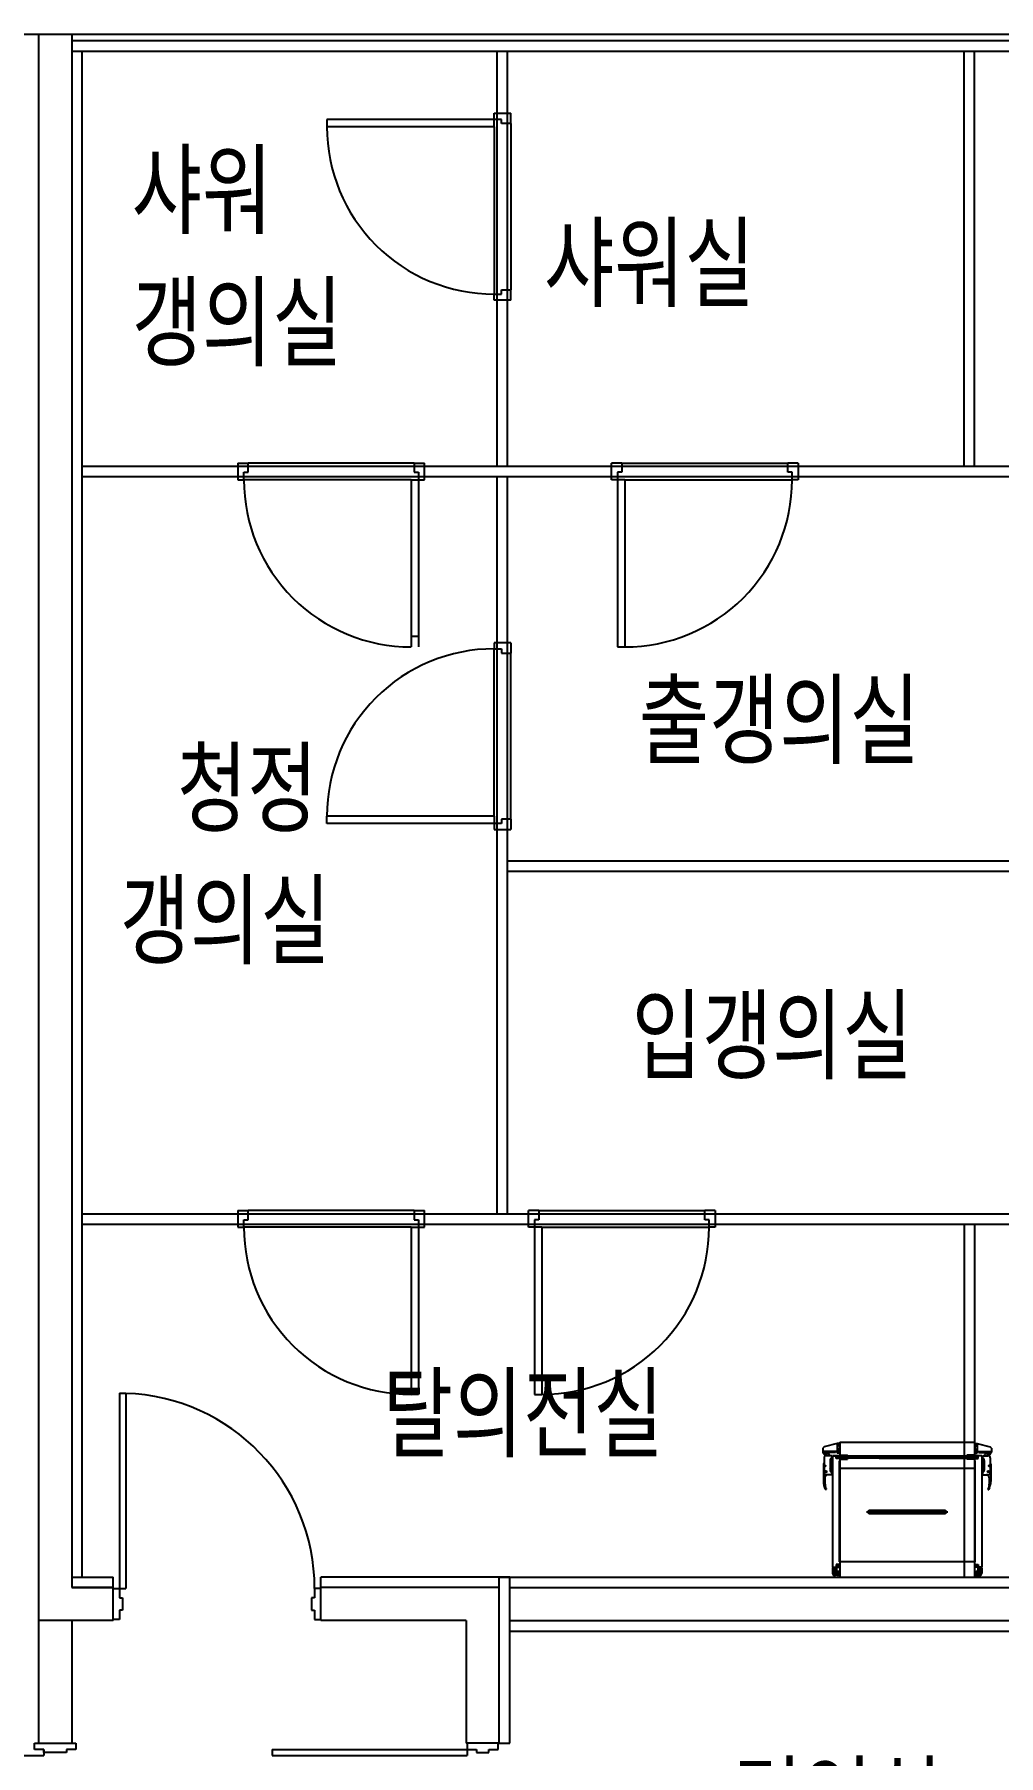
# Model space of a CAD drawing. Header units: millimetres. Extents: x 592430 to 684586, y -483905 to -416366.
# Drawn here: x 624653 to 629298, y -435768 to -427479 of the extents above; entities that cross this region are included whole.
import ezdxf

# ---------------------------------------------------------------- set-up
doc = ezdxf.new("R2010")
doc.units = ezdxf.units.MM
doc.header["$LTSCALE"] = 500
for name, color, linetype in [('ARCH', 9, 'Continuous'), ('TXT', 7, 'Continuous'), ('동물실', 9, 'Continuous'), ('방화석고', 9, 'Continuous'), ('크린판넬', 4, 'Continuous')]:
    doc.layers.add(name, color=color, linetype=linetype)
doc.styles.add('GHD', font='simple.shx', dxfattribs={"bigfont": 'whgtxt.shx'})

msp = doc.modelspace()

# ---------------------------------------------------------------- linework, layer by layer
at = {"layer": 'ARCH'}
for p, q in [((624832.8, -427478.6), (611382.8, -427478.6)), ((624832.8, -427478.6), (611382.8, -427478.6)), ((660282.8, -427478.5), (624832.8, -427478.6))]:
    msp.add_line(p, q, dxfattribs=at)
at = {"layer": 'ARCH', "color": 9}
for p, q in [((624832.8, -427478.6), (611382.8, -427478.6)), ((660282.8, -427478.5), (624832.8, -427478.6))]:
    msp.add_line(p, q, dxfattribs=at)
at = {"layer": '동물실', "color": 9}
for p, q in [((625062.8, -434023.5), (625062.8, -434963.5)), ((625062.8, -434023.5), (625092.7, -434023.5)), ((625092.7, -434023.5), (625092.7, -434963.5)), ((628451.6, -434288.2), (628451.6, -434303.8)), ((628520.5, -434303.8), (628451.6, -434303.8)), ((628451.7, -434304.7), (628451.7, -434306.3)), ((628451.7, -434306.8), (628459.1, -434317.9)), ((628466.7, -434303.8), (628452.5, -434303.8)), ((628520.2, -434265.1), (628458.5, -434281.4)), ((628467.6, -434304.7), (628467.6, -434315.1)), ((628512, -434308.5), (628467.6, -434308.5)), ((628512, -434303.8), (628512, -434308.5)), ((628535.1, -434274.5), (628517.5, -434274.5)), ((628534.7, -434301.9), (628517.5, -434301.9)), ((628520.5, -434265.1), (628520.5, -434311.3)), ((628523.3, -434272.6), (628520.5, -434269.8)), ((628523.3, -434276.4), (628520.5, -434279.2)), ((628531.7, -434292.4), (628520.5, -434292.4)), ((628531.7, -434265.1), (628520.6, -434265.1)), ((628523.4, -434300), (628520.6, -434297.2)), ((628523.4, -434303.8), (628520.6, -434306.6)), ((628523.3, -434272.6), (628523.3, -434276.4)), ((628531.7, -434272.6), (628523.3, -434272.6)), ((628531.7, -434276.4), (628523.3, -434276.4)), ((628523.4, -434300), (628523.4, -434303.8)), ((628531.7, -434300), (628523.4, -434300)), ((628531.7, -434303.8), (628523.4, -434303.8)), ((628531.7, -434265.1), (628531.7, -434311.3)), ((628532.8, -434258.5), (628532.8, -434908.5)), ((628532.8, -434258.5), (629182.8, -434258.5)), ((629180.4, -434274.5), (629198, -434274.5)), ((629180.8, -434301.9), (629198, -434301.9)), ((629182.8, -434258.5), (629182.8, -434908.5)), ((629183.8, -434265.1), (629183.8, -434311.3)), ((629183.8, -434265.1), (629194.9, -434265.1)), ((629183.8, -434272.6), (629192.2, -434272.6)), ((629183.8, -434276.4), (629192.2, -434276.4)), ((629183.8, -434292.4), (629195, -434292.4)), ((629183.8, -434300), (629192.1, -434300)), ((629183.8, -434303.8), (629192.1, -434303.8)), ((629192.1, -434300), (629194.9, -434297.2)), ((629192.1, -434300), (629192.1, -434303.8)), ((629192.1, -434303.8), (629194.9, -434306.6)), ((629192.2, -434272.6), (629195, -434269.8)), ((629192.2, -434272.6), (629192.2, -434276.4)), ((629192.2, -434276.4), (629195, -434279.2)), ((629195, -434265.1), (629195, -434311.3)), ((629195, -434303.8), (629263.9, -434303.8)), ((629195.3, -434265.1), (629257, -434281.4)), ((629203.5, -434303.8), (629203.5, -434308.5)), ((629203.5, -434308.5), (629247.9, -434308.5)), ((629247.9, -434304.7), (629247.9, -434315.1)), ((629248.8, -434303.8), (629263, -434303.8)), ((629263.8, -434306.8), (629256.5, -434317.9)), ((629263.8, -434304.7), (629263.8, -434306.3)), ((629263.9, -434288.2), (629263.9, -434303.8)), ((628454.4, -434365.1), (628454.4, -434448)), ((628457.3, -434334), (628457.3, -434406.6)), ((628458.2, -434372.7), (628465.7, -434372.7)), ((628462, -434368.9), (628462, -434376.4)), ((628495, -434324.5), (628466.7, -434324.5)), ((628470.2, -434324.5), (628470.2, -434313.2)), ((628470.2, -434313.2), (628474, -434313.2)), ((628484.4, -434324.5), (628484.4, -434324.5)), ((628497.4, -434354.7), (628484.4, -434354.7)), ((628497.4, -434388.7), (628484.4, -434388.7)), ((628486.5, -434347.2), (628486.5, -434393.4)), ((628488.4, -434352.8), (628486.5, -434351)), ((628488.4, -434356.6), (628486.5, -434358.5)), ((628488.4, -434386.8), (628486.5, -434384.9)), ((628488.4, -434390.6), (628486.5, -434392.5)), ((628495, -434352.8), (628488.4, -434352.8)), ((628488.4, -434352.8), (628488.4, -434356.6)), ((628495, -434356.6), (628488.4, -434356.6)), ((628495, -434386.8), (628488.4, -434386.8)), ((628488.4, -434386.8), (628488.4, -434390.6)), ((628495, -434390.6), (628488.4, -434390.6)), ((628495, -434324.5), (628495, -434416.1)), ((628497.8, -434324.5), (628497.8, -434861.3)), ((628529.9, -434324.5), (628497.8, -434324.5)), ((628497.8, -434324.5), (628530.9, -434324.5)), ((628516, -434337.6), (628516, -434324.5)), ((628530.8, -434337.6), (628516, -434337.6)), ((628517.6, -434325.7), (628517.6, -434336.3)), ((628532.2, -434325.7), (628517.6, -434325.7)), ((628517.6, -434336.3), (628532.2, -434336.3)), ((628517.8, -434328.4), (628517.9, -434328.3)), ((628517.8, -434328.3), (628517.9, -434328.3)), ((628518.6, -434331), (628518.5, -434330.5)), ((628518.5, -434330.5), (628519.1, -434330.6)), ((628518.6, -434331), (628519.1, -434330.6)), ((628519.5, -434335.9), (628519.6, -434335.8)), ((628519.6, -434335.9), (628519.6, -434335.8)), ((628531.7, -434311.3), (628520.5, -434311.3)), ((628522.1, -434328.1), (628522.7, -434327.9)), ((628522.4, -434328.6), (628522.1, -434328.1)), ((628522.4, -434328.6), (628522.7, -434327.9)), ((628525.1, -434325.6), (628525.4, -434325.3)), ((628525.1, -434325.6), (628525.1, -434325.3)), ((628525.7, -434332.3), (628525.6, -434331.8)), ((628525.6, -434331.8), (628526.2, -434331.9)), ((628525.7, -434332.3), (628526.2, -434331.9)), ((628525.9, -434333.7), (628526.5, -434333.5)), ((628526.2, -434334.2), (628525.9, -434333.7)), ((628526.2, -434334.2), (628526.5, -434333.5)), ((628527.8, -434329.4), (628528.7, -434329.5)), ((628527.9, -434330.3), (628527.8, -434329.4)), ((628527.9, -434330.3), (628528.7, -434329.5)), ((628528.9, -434325.8), (628529.5, -434325.6)), ((628529.2, -434326.3), (628528.9, -434325.8)), ((628529.2, -434326.3), (628529.5, -434325.6)), ((628572.8, -434331.5), (628529.3, -434331.5)), ((628530.9, -434325.7), (628530.9, -434324.5)), ((628530.9, -434348.1), (628530.9, -434835.5)), ((628532.2, -434326.9), (628532.1, -434326.3)), ((628532.1, -434326.3), (628532.4, -434326.4)), ((628532.2, -434336.3), (628532.2, -434325.7)), ((628532.2, -434326.9), (628532.4, -434326.7)), ((628532.8, -434322.1), (628570.5, -434322.1)), ((628570.5, -434322.1), (628532.8, -434341)), ((628532.8, -434322.1), (628570.5, -434341)), ((628532.8, -434326.4), (628532.8, -434345.3)), ((628532.8, -434341), (628570.5, -434341)), ((628532.8, -434383.5), (629182.8, -434383.5)), ((628570.5, -434322.1), (628570.5, -434341)), ((629145, -434326.7), (628570.5, -434326.7)), ((629145, -434336.3), (628570.5, -434336.3)), ((628722.5, -434326.7), (629145, -434326.7)), ((628722.5, -434336.3), (629145, -434336.3)), ((629142.7, -434331.5), (629186.3, -434331.5)), ((629145, -434322.1), (629145, -434341)), ((629145, -434322.1), (629182.8, -434341)), ((629182.8, -434322.1), (629145, -434341)), ((629182.8, -434322.1), (629145, -434322.1)), ((629182.8, -434341), (629145, -434341)), ((629182.8, -434326.4), (629182.8, -434345.3)), ((629182.8, -434326.4), (629182.8, -434345.3)), ((629183.3, -434325.7), (629197.9, -434325.7)), ((629183.3, -434336.3), (629183.3, -434325.7)), ((629183.6, -434326.9), (629183.3, -434327)), ((629183.6, -434327.5), (629183.3, -434327.3)), ((629197.9, -434336.3), (629183.3, -434336.3)), ((629183.6, -434327.5), (629183.6, -434326.9)), ((629183.8, -434311.3), (629195, -434311.3)), ((629217.7, -434324.5), (629184.6, -434324.5)), ((629184.6, -434325.7), (629184.6, -434324.5)), ((629184.6, -434348.1), (629184.6, -434835.5)), ((629184.7, -434337.6), (629199.5, -434337.6)), ((629186.5, -434326.9), (629186.2, -434326.2)), ((629186.8, -434326.4), (629186.2, -434326.2)), ((629186.5, -434326.9), (629186.8, -434326.4)), ((629188, -434330), (629187.1, -434330.1)), ((629187.8, -434330.9), (629187.1, -434330.1)), ((629187.8, -434330.9), (629188, -434330)), ((629189.5, -434334.8), (629189.3, -434334.2)), ((629189.9, -434334.3), (629189.3, -434334.2)), ((629190.1, -434332.4), (629189.5, -434332.5)), ((629190.1, -434333), (629189.5, -434332.5)), ((629189.5, -434334.8), (629189.9, -434334.3)), ((629190.1, -434333), (629190.1, -434332.4)), ((629190.7, -434326.2), (629190.4, -434325.9)), ((629190.7, -434326.2), (629190.7, -434325.9)), ((629193.3, -434329.2), (629193.1, -434328.5)), ((629193.7, -434328.7), (629193.1, -434328.5)), ((629193.3, -434329.2), (629193.7, -434328.7)), ((629196.2, -434336.5), (629196.1, -434336.5)), ((629196.3, -434336.5), (629196.1, -434336.5)), ((629197.2, -434331.1), (629196.6, -434331.2)), ((629197.2, -434331.6), (629196.6, -434331.2)), ((629197.2, -434331.6), (629197.2, -434331.1)), ((629197.9, -434329), (629197.8, -434328.9)), ((629197.9, -434328.9), (629197.8, -434328.9)), ((629197.9, -434325.7), (629197.9, -434336.3)), ((629199.5, -434337.6), (629199.5, -434324.5)), ((629217.7, -434324.5), (629217.7, -434861.3)), ((629218.1, -434354.7), (629231.1, -434354.7)), ((629218.1, -434388.7), (629231.1, -434388.7)), ((629220.5, -434324.5), (629220.5, -434416.1)), ((629220.5, -434324.5), (629248.8, -434324.5)), ((629220.5, -434352.8), (629227.1, -434352.8)), ((629220.5, -434356.6), (629227.1, -434356.6)), ((629220.5, -434386.8), (629227.1, -434386.8)), ((629220.5, -434390.6), (629227.1, -434390.6)), ((629227.1, -434352.8), (629229, -434351)), ((629227.1, -434352.8), (629227.1, -434356.6)), ((629227.1, -434356.6), (629229, -434358.5)), ((629227.1, -434386.8), (629229, -434384.9)), ((629227.1, -434386.8), (629227.1, -434390.6)), ((629227.1, -434390.6), (629229, -434392.5)), ((629229, -434347.2), (629229, -434393.4)), ((629231.2, -434324.5), (629231.2, -434324.5)), ((629245.3, -434313.2), (629241.5, -434313.2)), ((629245.3, -434324.5), (629245.3, -434313.2)), ((629257.3, -434372.7), (629249.8, -434372.7)), ((629253.5, -434368.9), (629253.5, -434376.4)), ((629258.3, -434334), (629258.3, -434406.6)), ((629261.1, -434365.1), (629261.1, -434448)), ((628461, -434401), (628472.4, -434401)), ((628462.1, -434464.9), (628465.1, -434479.9)), ((628466.7, -434395.3), (628466.7, -434406.6)), ((628495, -434416.1), (628466.7, -434416.1)), ((629220.5, -434416.1), (629248.8, -434416.1)), ((629254.5, -434401), (629243.2, -434401)), ((629248.8, -434395.3), (629248.8, -434406.6)), ((629253.4, -434464.9), (629250.4, -434479.9)), ((628464.7, -434486.1), (628464.2, -434486)), ((628465.1, -434479.9), (628465.8, -434485.1)), ((629250.4, -434479.9), (629249.7, -434485.1)), ((629250.9, -434486.1), (629251.3, -434486)), ((628662.3, -434595.1), (629053.2, -434595.1)), ((628672.9, -434585.9), (629042.6, -434585.9)), ((628672.9, -434604.4), (628672.9, -434585.9)), ((629042.6, -434604.4), (628672.9, -434604.4)), ((628685.8, -434604.4), (628685.8, -434585.9)), ((628689, -434589.1), (629026.5, -434589.1)), ((628689, -434601.2), (628689, -434589.1)), ((629026.5, -434601.2), (628689, -434601.2)), ((629026.5, -434589.1), (629026.5, -434601.2)), ((629029.7, -434585.9), (629029.7, -434604.4)), ((629042.6, -434585.9), (629042.6, -434604.4)), ((628520, -434869.9), (628495.9, -434869.9)), ((628497.8, -434861.3), (628530.9, -434861.3)), ((628498.3, -434865.2), (628498.3, -434890.6)), ((628514.3, -434862.3), (628501.1, -434862.3)), ((628514.3, -434876.5), (628501.1, -434876.5)), ((628502.1, -434876.5), (628512.5, -434876.5)), ((628505.4, -434869.9), (628503, -434871.8)), ((628512.5, -434871.8), (628503, -434871.8)), ((628503, -434876.5), (628503, -434871.8)), ((628513.4, -434876.5), (628503, -434876.5)), ((628505.4, -434869.9), (628505.4, -434862.3)), ((628510.1, -434869.9), (628505.4, -434869.9)), ((628507.7, -434877.5), (628507.7, -434862.3)), ((628507.7, -434888.7), (628507.7, -434880.3)), ((628507.7, -434881.2), (628517.1, -434881.2)), ((628510.1, -434869.9), (628510.1, -434862.3)), ((628510.1, -434869.9), (628512.5, -434871.8)), ((628512.5, -434876.5), (628512.5, -434871.8)), ((628516, -434848.2), (628516, -434861.3)), ((628530.8, -434848.2), (628516, -434848.2)), ((628517.1, -434881.2), (628524.7, -434881.2)), ((628517.2, -434865.2), (628517.2, -434890.6)), ((628517.5, -434857), (628517.6, -434857.1)), ((628517.5, -434857.1), (628517.6, -434857.1)), ((628517.6, -434860.1), (628517.6, -434849.5)), ((628517.6, -434849.5), (628532.2, -434849.5)), ((628532.2, -434860.1), (628517.6, -434860.1)), ((628518.3, -434854.4), (628518.2, -434854.9)), ((628518.2, -434854.9), (628518.8, -434854.8)), ((628518.3, -434854.4), (628518.8, -434854.8)), ((628519.2, -434849.5), (628519.3, -434849.6)), ((628519.3, -434849.5), (628519.3, -434849.6)), ((628522.1, -434856.8), (628521.8, -434857.3)), ((628521.8, -434857.3), (628522.4, -434857.5)), ((628521.9, -434884), (628521.9, -434897.2)), ((628521.9, -434885.9), (628526.6, -434885.9)), ((628522.1, -434856.8), (628522.4, -434857.5)), ((628528.5, -434881.2), (628524.7, -434881.2)), ((628524.8, -434859.8), (628525.1, -434860.1)), ((628524.8, -434859.8), (628524.8, -434860.1)), ((628525.4, -434853.1), (628525.3, -434853.6)), ((628525.3, -434853.6), (628525.9, -434853.5)), ((628525.4, -434853.1), (628525.9, -434853.5)), ((628525.9, -434851.2), (628525.6, -434851.7)), ((628525.6, -434851.7), (628526.2, -434851.9)), ((628525.9, -434851.2), (628526.2, -434851.9)), ((628526.6, -434885.9), (628526.6, -434895.4)), ((628528.5, -434888.3), (628526.6, -434885.9)), ((628527.6, -434855.1), (628527.5, -434856)), ((628527.5, -434856), (628528.4, -434855.9)), ((628527.6, -434855.1), (628528.4, -434855.9)), ((628528.5, -434888.3), (628528.5, -434893)), ((628528.5, -434888.3), (628531.3, -434888.3)), ((628528.9, -434859.1), (628528.6, -434859.6)), ((628528.6, -434859.6), (628529.2, -434859.8)), ((628528.9, -434859.1), (628529.2, -434859.8)), ((628530.9, -434860.1), (628530.9, -434861.3)), ((628531.3, -434884), (628531.3, -434897.2)), ((628531.9, -434858.5), (628531.8, -434859.1)), ((628531.8, -434859.1), (628532.1, -434859)), ((628531.9, -434858.5), (628532.1, -434858.7)), ((628532.2, -434849.5), (628532.2, -434860.1)), ((628532.8, -434833.5), (629182.8, -434833.5)), ((629197.9, -434849.5), (629183.3, -434849.5)), ((629183.3, -434849.5), (629183.3, -434860.1)), ((629183.6, -434858.5), (629183.3, -434858.7)), ((629183.6, -434859.1), (629183.3, -434859)), ((629183.3, -434860.1), (629197.9, -434860.1)), ((629183.6, -434858.5), (629183.6, -434859.1)), ((629184.2, -434884), (629184.2, -434897.2)), ((629187, -434888.3), (629184.2, -434888.3)), ((629184.6, -434860.1), (629184.6, -434861.3)), ((629217.7, -434861.3), (629184.6, -434861.3)), ((629184.7, -434848.2), (629199.5, -434848.2)), ((629186.5, -434859.1), (629186.2, -434859.8)), ((629186.8, -434859.6), (629186.2, -434859.8)), ((629186.5, -434859.1), (629186.8, -434859.6)), ((629187, -434881.2), (629190.8, -434881.2)), ((629187, -434888.3), (629188.9, -434885.9)), ((629187, -434888.3), (629187, -434893)), ((629187.8, -434855.1), (629187.1, -434855.9)), ((629188, -434856), (629187.1, -434855.9)), ((629187.8, -434855.1), (629188, -434856)), ((629188.9, -434885.9), (629188.9, -434895.4)), ((629193.6, -434885.9), (629188.9, -434885.9)), ((629189.5, -434851.2), (629189.3, -434851.9)), ((629189.9, -434851.7), (629189.3, -434851.9)), ((629189.5, -434851.2), (629189.9, -434851.7)), ((629190.1, -434853.1), (629189.5, -434853.5)), ((629190.1, -434853.6), (629189.5, -434853.5)), ((629190.1, -434853.1), (629190.1, -434853.6)), ((629190.7, -434859.8), (629190.4, -434860.1)), ((629190.7, -434859.8), (629190.7, -434860.1)), ((629198.4, -434881.2), (629190.8, -434881.2)), ((629193.3, -434856.8), (629193.1, -434857.5)), ((629193.7, -434857.3), (629193.1, -434857.5)), ((629193.3, -434856.8), (629193.7, -434857.3)), ((629193.6, -434884), (629193.6, -434897.2)), ((629195.5, -434869.9), (629219.6, -434869.9)), ((629196.2, -434849.5), (629196.1, -434849.6)), ((629196.3, -434849.5), (629196.1, -434849.6)), ((629197.2, -434854.4), (629196.6, -434854.8)), ((629197.2, -434854.9), (629196.6, -434854.8)), ((629197.2, -434854.4), (629197.2, -434854.9)), ((629197.9, -434857), (629197.8, -434857.1)), ((629197.9, -434857.1), (629197.8, -434857.1)), ((629197.9, -434860.1), (629197.9, -434849.5)), ((629198.3, -434865.2), (629198.3, -434890.6)), ((629207.8, -434881.2), (629198.4, -434881.2)), ((629199.5, -434848.2), (629199.5, -434861.3)), ((629201.2, -434862.3), (629214.4, -434862.3)), ((629201.2, -434876.5), (629214.4, -434876.5)), ((629202.1, -434876.5), (629212.5, -434876.5)), ((629205.4, -434869.9), (629203.1, -434871.8)), ((629203.1, -434871.8), (629212.5, -434871.8)), ((629203.1, -434876.5), (629203.1, -434871.8)), ((629213.4, -434876.5), (629203.1, -434876.5)), ((629205.4, -434869.9), (629205.4, -434862.3)), ((629205.4, -434869.9), (629210.1, -434869.9)), ((629207.8, -434877.5), (629207.8, -434862.3)), ((629207.8, -434888.7), (629207.8, -434880.3)), ((629210.1, -434869.9), (629210.1, -434862.3)), ((629210.1, -434869.9), (629212.5, -434871.8)), ((629212.5, -434876.5), (629212.5, -434871.8)), ((629217.2, -434865.2), (629217.2, -434890.6)), ((625032.8, -434958.5), (625032.8, -434908.5)), ((625032.8, -435113.5), (625032.8, -434963.5)), ((625032.8, -434963.5), (625062.8, -434963.5)), ((625062.8, -434963.5), (625092.7, -434963.5)), ((625062.8, -434963.5), (625062.8, -435008.5)), ((626032.8, -434963.5), (626002.8, -434963.5)), ((626002.8, -434963.5), (626002.8, -435008.5)), ((626032.8, -435113.5), (626032.8, -434963.5)), ((626942.8, -434958.5), (626942.8, -434958.5)), ((628505.8, -434890.6), (628497.4, -434890.6)), ((628506.8, -434890.6), (628508.7, -434890.6)), ((628507.7, -434889.7), (628507.7, -434891.6)), ((628507.7, -434892.5), (628507.7, -434901)), ((628524.7, -434900.1), (628507.7, -434900.1)), ((628509.6, -434890.6), (628518.1, -434890.6)), ((628520.9, -434890.6), (628532.5, -434890.6)), ((628521.9, -434895.4), (628526.6, -434895.4)), ((628528.5, -434900.1), (628524.7, -434900.1)), ((628528.5, -434893), (628526.6, -434895.4)), ((628528.5, -434893), (628531.3, -434893)), ((628532.8, -434908.5), (629182.8, -434908.5)), ((629194.6, -434890.6), (629183, -434890.6)), ((629187, -434893), (629184.2, -434893)), ((629187, -434893), (629188.9, -434895.4)), ((629187, -434900.1), (629190.8, -434900.1)), ((629193.6, -434895.4), (629188.9, -434895.4)), ((629190.8, -434900.1), (629207.8, -434900.1)), ((629205.9, -434890.6), (629197.4, -434890.6)), ((629208.7, -434890.6), (629206.8, -434890.6)), ((629207.8, -434889.7), (629207.8, -434891.6)), ((629207.8, -434892.5), (629207.8, -434901)), ((629209.7, -434890.6), (629218.2, -434890.6)), ((625062.8, -435008.5), (625077.8, -435008.5)), ((625077.8, -435008.5), (625077.8, -435068.5)), ((626002.8, -435008.5), (625987.8, -435008.5)), ((625987.8, -435008.5), (625987.8, -435068.5)), ((625062.8, -435113.5), (625032.8, -435113.5)), ((625077.8, -435068.5), (625062.8, -435068.5)), ((625062.8, -435068.5), (625062.8, -435113.5)), ((625987.8, -435068.5), (626002.8, -435068.5)), ((626002.8, -435068.5), (626002.8, -435113.5)), ((626002.8, -435113.5), (626032.8, -435113.5)), ((624652.8, -435708.5), (624852.8, -435708.5)), ((624652.8, -435738.5), (624652.8, -435708.5)), ((624852.8, -435708.5), (624852.8, -435738.5)), ((626887.8, -435708.5), (626737.8, -435708.5)), ((626737.8, -435708.5), (626737.8, -435738.5)), ((626887.8, -435708.5), (626737.8, -435708.5)), ((626737.8, -435708.5), (626737.8, -435738.5)), ((626887.8, -435738.5), (626887.8, -435708.5)), ((626887.8, -435738.5), (626887.8, -435708.5)), ((626892.8, -435708.5), (626942.8, -435708.5)), ((623712.8, -435768.4), (624697.8, -435768.4)), ((624697.8, -435738.5), (624652.8, -435738.5)), ((624697.8, -435753.5), (624697.8, -435738.5)), ((624697.8, -435738.5), (624697.8, -435768.4)), ((624807.8, -435753.5), (624697.8, -435753.5)), ((624852.8, -435738.5), (624807.8, -435738.5)), ((624807.8, -435738.5), (624807.8, -435753.5)), ((625797.8, -435738.5), (626737.8, -435738.5)), ((625797.8, -435738.5), (625797.8, -435768.4)), ((625797.8, -435738.5), (626737.8, -435738.5)), ((625797.8, -435738.5), (625797.8, -435768.4)), ((625797.8, -435768.4), (626737.8, -435768.4)), ((625797.8, -435768.4), (626737.8, -435768.4)), ((626737.8, -435738.5), (626737.8, -435768.4)), ((626737.8, -435738.5), (626737.8, -435768.4)), ((626737.8, -435738.5), (626782.8, -435738.5)), ((626737.8, -435738.5), (626782.8, -435738.5)), ((626782.8, -435738.5), (626782.8, -435753.5)), ((626782.8, -435738.5), (626782.8, -435753.5)), ((626782.8, -435753.5), (626842.8, -435753.5)), ((626782.8, -435753.5), (626842.8, -435753.5)), ((626842.8, -435753.5), (626842.8, -435738.5)), ((626842.8, -435738.5), (626887.8, -435738.5)), ((626842.8, -435753.5), (626842.8, -435738.5)), ((626842.8, -435738.5), (626887.8, -435738.5))]:
    msp.add_line(p, q, dxfattribs=at)
for centre, radius in [((628462.9, -434315.1), 4.72), ((628462, -434372.7), 2.83), ((629252.6, -434315.1), 4.72), ((629253.5, -434372.7), 2.83), ((628466.7, -434401), 3.78), ((629248.8, -434401), 3.78), ((628507.7, -434890.6), 4.72), ((629207.8, -434890.6), 4.72)]:
    msp.add_circle(centre, radius, dxfattribs=at)
for centre, radius, start, end in [((625062.8, -434963.5), 940, 360, 88.1729), ((628460.8, -434290.4), 9.44, 104.80942, 166.70904), ((628452.7, -434304.7), 0.944, 90, 180), ((628452.7, -434306.3), 0.944, 180, 213.42542), ((628466.7, -434304.7), 0.944, 0, 90), ((628520.6, -434266), 0.944, 90, 104.80942), ((629194.9, -434266), 0.944, 75.19058, 90), ((629248.8, -434304.7), 0.944, 90, 180), ((629254.7, -434290.4), 9.44, 13.29096, 75.19058), ((629262.9, -434304.7), 0.944, 0, 90), ((629262.9, -434306.3), 0.944, 326.57458, 0), ((628457.3, -434365.1), 2.83, 90, 180), ((628462.9, -434315.1), 6.13, 174.51142, 39.71514), ((628466.7, -434334), 9.44, 90, 180), ((628474, -434324.5), 11.3, 0, 90), ((628499.7, -434347.2), 13.2, 110.92483, 180), ((629215.8, -434347.2), 13.2, 0, 69.07517), ((629241.5, -434324.5), 11.3, 90, 180), ((629252.6, -434315.1), 6.13, 140.28486, 5.48858), ((629248.8, -434334), 9.44, 0, 90), ((629258.3, -434365.1), 2.83, 0, 90), ((628545.9, -434445.6), 91.5, 181.53104, 205.86463), ((628466.7, -434406.6), 9.44, 180, 270), ((628620.3, -434445.5), 159.4, 173.60619, 186.99451), ((628475.4, -434429.7), 13.6, 86.78882, 171.97119), ((628499.7, -434393.4), 13.2, 180, 249.07517), ((629215.8, -434393.4), 13.2, 290.92483, 0), ((629240.2, -434429.7), 13.6, 8.02881, 93.21118), ((629248.8, -434406.6), 9.44, 270, 0), ((629169.6, -434445.6), 91.5, 334.13537, 358.46896), ((629095.2, -434445.5), 159.4, 353.00549, 6.39381), ((628464.4, -434485.1), 0.944, 205.52728, 258.37627), ((628465.9, -434483.9), 2.83, 226.26689, 345.09965), ((628464.8, -434485.2), 0.944, 258.37627, 3.93352), ((628463.3, -434491.3), 9.21, 57.31251, 75.30843), ((628467.7, -434484.3), 0.944, 345.09965, 57.31251), ((629247.8, -434484.3), 0.944, 122.68749, 194.90035), ((629249.6, -434483.9), 2.83, 194.90035, 313.73311), ((629252.3, -434491.3), 9.21, 104.69157, 122.68749), ((629250.7, -434485.2), 0.944, 176.06648, 281.62373), ((629251.1, -434485.1), 0.944, 281.62373, 334.47272), ((628501.1, -434865.2), 2.83, 90, 180), ((628501.1, -434873.6), 2.83, 180, 270), ((628507.7, -434890.6), 9.44, 90, 180), ((628514.3, -434865.2), 2.83, 0, 90), ((628514.3, -434873.6), 2.83, 270, 0), ((628524.7, -434884), 2.83, 90, 180), ((628528.5, -434884), 2.83, 0, 90), ((629187, -434884), 2.83, 90, 180), ((629190.8, -434884), 2.83, 0, 90), ((629201.2, -434865.2), 2.83, 90, 180), ((629201.2, -434873.6), 2.83, 180, 270), ((629207.8, -434890.6), 9.44, 0, 90), ((629214.4, -434865.2), 2.83, 0, 90), ((629214.4, -434873.6), 2.83, 270, 0), ((628507.7, -434890.6), 9.44, 180, 270), ((628507.7, -434890.6), 9.44, 270, 0), ((628524.7, -434897.2), 2.83, 180, 270), ((628528.5, -434897.2), 2.83, 270, 0), ((629187, -434897.2), 2.83, 180, 270), ((629190.8, -434897.2), 2.83, 270, 0), ((629207.8, -434890.6), 9.44, 180, 270), ((629207.8, -434890.6), 9.44, 270, 0), ((624632.8, -435758.6), 920.1, 178.74493, 271.24482)]:
    msp.add_arc(centre, radius, start, end, dxfattribs=at)
at = {"layer": '방화석고', "color": 9}
for p, q in [((624672.8, -427478.6), (624672.8, -435118.5)), ((624672.8, -435118.5), (624672.8, -435708.5)), ((624832.8, -435118.5), (624832.8, -435708.5))]:
    msp.add_line(p, q, dxfattribs=at)
at = {"layer": '방화석고', "color": 9, "linetype": 'Continuous'}
for p, q in [((625032.8, -435118.5), (625032.8, -434958.5)), ((626032.8, -435118.5), (626032.8, -434958.5)), ((626892.8, -434958.5), (626892.8, -434958.5)), ((625032.8, -435118.5), (624672.8, -435118.5)), ((626732.8, -435118.5), (626032.8, -435118.5)), ((626732.8, -435118.5), (626732.8, -435708.5)), ((626892.8, -435708.5), (626732.8, -435708.5))]:
    msp.add_line(p, q, dxfattribs=at)
at = {"layer": '크린판넬', "color": 9, "linetype": 'Continuous'}
for p, q in [((624832.8, -427478.6), (624832.8, -434958.5)), ((624832.8, -427508.5), (631032.8, -427508.5)), ((624832.8, -427558.5), (631032.8, -427558.5)), ((624882.8, -434908.5), (624882.8, -427558.5)), ((626882.8, -429558.5), (626882.8, -427558.5)), ((626932.8, -429558.5), (626932.8, -427558.5)), ((629132.8, -429558.5), (629132.8, -427558.5)), ((629182.8, -429558.5), (629182.8, -427558.5)), ((626867.8, -427887.8), (626062.5, -427887.8)), ((626062.5, -427887.8), (626062.5, -427923.1)), ((626867.8, -427923.1), (626062.5, -427923.1)), ((626867.8, -427887.8), (626867.8, -427858.5)), ((626867.8, -427858.5), (626947.8, -427858.5)), ((626903.6, -427887.8), (626867.8, -427887.8)), ((626867.8, -427923.1), (626867.8, -427887.8)), ((626867.8, -427923.1), (626867.8, -428729.1)), ((626882.8, -427858.5), (626932.8, -427858.5)), ((626882.8, -427858.5), (626932.8, -427858.5)), ((626903.6, -427908.3), (626903.6, -427887.8)), ((626947.8, -427908.3), (626903.6, -427908.3)), ((626947.8, -427908.3), (626947.8, -427858.5)), ((626947.8, -427908.3), (626947.8, -428708.6)), ((626867.8, -428729.1), (626903.6, -428729.1)), ((626867.8, -428758.5), (626867.8, -428729.1)), ((626903.6, -428708.6), (626947.8, -428708.6)), ((626903.6, -428729.1), (626903.6, -428708.6)), ((626903.6, -428729.1), (626903.6, -428708.6)), ((626947.8, -428758.5), (626947.8, -428708.6)), ((626947.8, -428758.5), (626867.8, -428758.5)), ((626932.8, -428758.5), (626882.8, -428758.5)), ((624882.8, -429558.5), (630482.8, -429558.5)), ((625632.8, -429543.5), (625632.8, -429623.5)), ((625632.8, -429543.5), (625682.6, -429543.5)), ((625632.8, -429558.5), (625632.8, -429608.5)), ((625682.6, -429587.6), (625682.6, -429543.5)), ((626482.9, -429543.5), (625682.6, -429543.5)), ((626482.9, -429543.5), (626482.9, -429587.6)), ((626482.9, -429543.5), (626532.8, -429543.5)), ((626532.8, -429623.5), (626532.8, -429543.5)), ((626532.8, -429608.5), (626532.8, -429558.5)), ((626532.8, -429608.5), (626532.8, -429558.5)), ((627432.8, -429623.5), (627432.8, -429543.5)), ((627482.6, -429543.5), (627432.8, -429543.5)), ((627432.8, -429608.5), (627432.8, -429558.5)), ((627432.8, -429608.5), (627432.8, -429558.5)), ((627482.6, -429543.5), (627482.6, -429587.6)), ((627482.6, -429543.5), (628282.9, -429543.5)), ((628282.9, -429587.6), (628282.9, -429543.5)), ((628332.8, -429543.5), (628282.9, -429543.5)), ((628332.8, -429543.5), (628332.8, -429623.5)), ((628332.8, -429558.5), (628332.8, -429608.5)), ((624882.8, -429608.5), (643332.8, -429608.5)), ((625632.8, -429623.5), (625662.1, -429623.5)), ((625662.1, -429587.6), (625682.6, -429587.6)), ((625662.1, -429623.5), (625662.1, -429587.6)), ((625662.1, -429587.6), (625682.6, -429587.6)), ((626468.1, -429623.5), (625662.1, -429623.5)), ((626468.1, -429623.5), (626468.1, -430428.7)), ((626468.1, -429623.5), (626503.4, -429623.5)), ((626482.9, -429587.6), (626503.4, -429587.6)), ((626503.4, -429587.6), (626503.4, -429623.5)), ((626503.4, -429623.5), (626532.8, -429623.5)), ((626503.4, -429623.5), (626503.4, -430428.7)), ((626882.8, -433158.5), (626882.8, -429608.5)), ((626932.8, -433158.5), (626932.8, -429608.5)), ((627462.1, -429623.5), (627432.8, -429623.5)), ((627462.1, -429587.6), (627462.1, -429623.5)), ((627482.6, -429587.6), (627462.1, -429587.6)), ((627462.1, -429623.5), (627462.1, -430428.7)), ((627497.4, -429623.5), (627462.1, -429623.5)), ((627497.4, -429623.5), (627497.4, -430428.7)), ((627497.4, -429623.5), (628303.4, -429623.5)), ((628303.4, -429587.6), (628282.9, -429587.6)), ((628303.4, -429587.6), (628282.9, -429587.6)), ((628303.4, -429623.5), (628303.4, -429587.6)), ((628332.8, -429623.5), (628303.4, -429623.5)), ((626503.4, -430378.7), (626468.1, -430378.7)), ((626867.8, -430408.5), (626867.8, -430437.8)), ((626947.8, -430408.5), (626867.8, -430408.5)), ((626932.8, -430408.5), (626882.8, -430408.5)), ((626947.8, -430408.5), (626947.8, -430458.3)), ((626867.8, -430437.8), (626903.6, -430437.8)), ((626867.8, -431243.8), (626867.8, -430437.8)), ((626903.6, -430437.8), (626903.6, -430458.3)), ((626903.6, -430437.8), (626903.6, -430458.3)), ((626903.6, -430458.3), (626947.8, -430458.3)), ((626947.8, -431258.6), (626947.8, -430458.3)), ((627462.1, -430428.7), (627497.4, -430428.7)), ((626867.8, -431243.8), (626062.5, -431243.8)), ((626062.5, -431279.1), (626062.5, -431243.8)), ((626867.8, -431279.1), (626062.5, -431279.1)), ((626867.8, -431243.8), (626867.8, -431279.1)), ((626867.8, -431279.1), (626867.8, -431308.5)), ((626903.6, -431279.1), (626867.8, -431279.1)), ((626867.8, -431308.5), (626947.8, -431308.5)), ((626882.8, -431308.5), (626932.8, -431308.5)), ((626882.8, -431308.5), (626932.8, -431308.5)), ((626903.6, -431258.6), (626903.6, -431279.1)), ((626947.8, -431258.6), (626903.6, -431258.6)), ((626947.8, -431258.6), (626947.8, -431308.5)), ((626932.8, -431458.5), (630482.8, -431458.5)), ((626932.8, -431508.5), (630482.8, -431508.5)), ((625632.8, -433143.5), (625632.8, -433223.5)), ((625632.8, -433143.5), (625682.6, -433143.5)), ((625682.6, -433187.6), (625682.6, -433143.5)), ((626482.9, -433143.5), (625682.6, -433143.5)), ((626482.9, -433143.5), (626482.9, -433187.6)), ((626482.9, -433143.5), (626532.8, -433143.5)), ((626532.8, -433223.5), (626532.8, -433143.5)), ((627032.8, -433223.5), (627032.8, -433143.5)), ((627082.6, -433143.5), (627032.8, -433143.5)), ((627082.6, -433143.5), (627082.6, -433187.6)), ((627082.6, -433143.5), (627882.9, -433143.5)), ((627882.9, -433187.6), (627882.9, -433143.5)), ((627932.8, -433143.5), (627882.9, -433143.5)), ((627932.8, -433143.5), (627932.8, -433223.5)), ((624882.8, -433158.5), (633332.8, -433158.5)), ((624882.8, -433208.5), (633382.8, -433208.5)), ((625632.8, -433158.5), (625632.8, -433208.5)), ((625632.8, -433223.5), (625662.1, -433223.5)), ((625662.1, -433187.6), (625682.6, -433187.6)), ((625662.1, -433223.5), (625662.1, -433187.6)), ((625662.1, -433187.6), (625682.6, -433187.6)), ((626468.1, -433223.5), (625662.1, -433223.5)), ((626468.1, -433223.5), (626468.1, -434028.7)), ((626468.1, -433223.5), (626503.4, -433223.5)), ((626482.9, -433187.6), (626503.4, -433187.6)), ((626503.4, -433187.6), (626503.4, -433223.5)), ((626503.4, -433223.5), (626532.8, -433223.5)), ((626503.4, -433223.5), (626503.4, -434028.7)), ((626532.8, -433208.5), (626532.8, -433158.5)), ((626532.8, -433208.5), (626532.8, -433158.5)), ((627032.8, -433208.5), (627032.8, -433158.5)), ((627032.8, -433208.5), (627032.8, -433158.5)), ((627062.1, -433223.5), (627032.8, -433223.5)), ((627062.1, -433187.6), (627062.1, -433223.5)), ((627082.6, -433187.6), (627062.1, -433187.6)), ((627062.1, -433223.5), (627062.1, -434028.7)), ((627097.4, -433223.5), (627062.1, -433223.5)), ((627097.4, -433223.5), (627097.4, -434028.7)), ((627097.4, -433223.5), (627903.4, -433223.5)), ((627903.4, -433187.6), (627882.9, -433187.6)), ((627903.4, -433187.6), (627882.9, -433187.6)), ((627903.4, -433223.5), (627903.4, -433187.6)), ((627932.8, -433223.5), (627903.4, -433223.5)), ((627932.8, -433158.5), (627932.8, -433208.5)), ((629132.8, -433208.5), (629132.8, -434908.5)), ((629182.8, -433208.5), (629182.8, -434908.5)), ((626503.4, -434028.7), (626468.1, -434028.7)), ((627062.1, -434028.7), (627097.4, -434028.7)), ((624832.8, -434908.5), (625032.8, -434908.5)), ((625032.8, -434958.5), (624832.8, -434958.5)), ((624832.8, -434958.5), (625032.8, -434958.5)), ((625032.8, -434958.5), (624832.8, -434958.5)), ((626032.8, -434958.5), (626032.8, -434908.5)), ((626942.8, -434908.5), (626032.8, -434908.5)), ((626892.8, -434958.5), (626032.8, -434958.5)), ((626892.8, -434908.5), (642032.8, -434908.5)), ((626892.8, -435708.5), (626892.8, -434908.5)), ((626942.8, -435708.5), (626942.8, -434908.5)), ((626942.8, -435708.5), (626942.8, -434958.5)), ((626942.8, -434958.5), (634282.8, -434958.5)), ((626942.8, -435118.5), (630982.8, -435118.5)), ((626942.8, -435168.5), (630282.8, -435168.5))]:
    msp.add_line(p, q, dxfattribs=at)
for centre, start, end in [((626867.2, -427924.4), 179.91508, 270.03615), ((626466.8, -429624), 179.96385, 270.08492), ((627498.7, -429624), 269.91508, 0.03615), ((626867.2, -431242.5), 89.96385, 180.08492), ((626466.8, -433224), 179.96385, 270.08492), ((627098.7, -433224), 269.91508, 0.03615)]:
    msp.add_arc(centre, 804.7, start, end, dxfattribs=at)

# ---------------------------------------------------------------- texts
at = {"layer": 'TXT', "color": 9, "style": 'GHD', "width": 0.8}
for s, p in [('샤워', (625121.5, -428440.8)), ('샤워실', (627108, -428791.7, -2807)), ('갱의실', (625121.5, -429077.6)), ('출갱의실', (627564.8, -430993, -2807)), ('청정', (625339.8, -431320.5)), ('갱의실', (625063.9, -431957.3)), ('입갱의실', (627530.3, -432512.2)), ('탈의전실', (626330.8, -434332.3, -2807)), ('검역실', (628013.4, -436202.2))]:
    msp.add_text(s, height=400, dxfattribs=at).set_placement(p)

doc.saveas('drawing.dxf')
